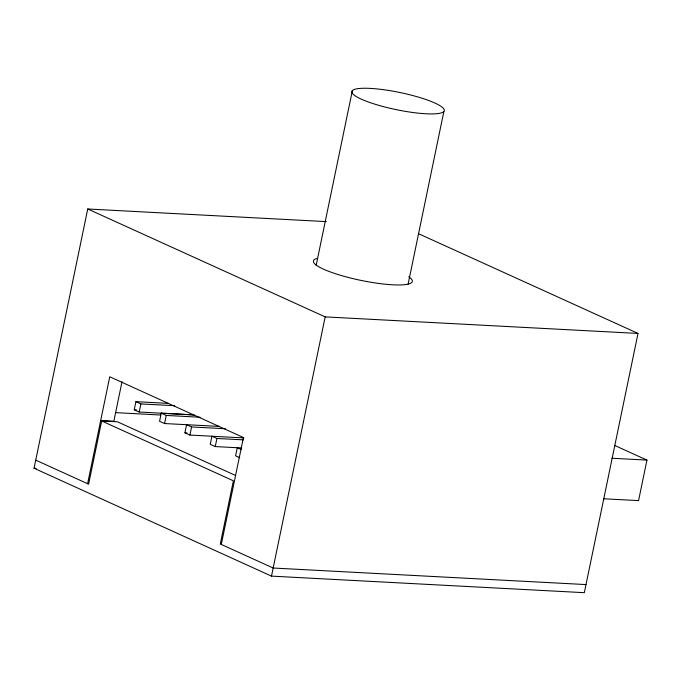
<?xml version="1.0" encoding="UTF-8"?>
<svg xmlns="http://www.w3.org/2000/svg" width="681" height="681" viewBox="0 0 681 681"><rect width="100%" height="100%" fill="white"/><g stroke="black" fill="none" stroke-linecap="round" stroke-linejoin="round"><path stroke-width="1.02" d="M418.909 233.881L638.012 333.435L584.324 592.683L271.489 576.126L34.05 468.239L87.738 208.99L326.344 221.614M87.602 483.706L109.752 376.772L243.432 437.517L221.291 544.451M235.592 475.483L117.464 421.803L101.69 420.969L88.607 484.157L35.727 460.135M122.035 381.632L113.838 421.216L100.694 420.517M193.2 414.882L139.222 412.031L134.234 409.758L135.911 401.662L168.718 403.399M139.222 412.031L140.899 403.927L135.911 401.662M194.059 414.908L161.252 413.171L159.575 421.275L164.564 423.539L219.401 426.425M164.564 423.539L166.241 415.444L161.252 413.171M243.883 437.909L189.905 435.057L184.917 432.793L186.594 424.689L191.582 426.953L225.445 428.749M189.905 435.057L191.582 426.953M215.239 446.574L216.916 438.47L211.936 436.206L210.25 444.301L215.239 446.574L241.704 447.97M316.154 265.411L352.332 90.735M271.489 576.126L325.178 316.886L87.738 208.99M408.14 284.037L443.884 111.437A47.151 8.751 11.7 0 0 380.653 89.33A47.151 8.751 11.7 0 0 369.783 102.49A47.151 8.751 11.7 0 0 443.884 111.437M614.994 445.587L646.95 460.101L638.565 500.612L603.528 498.756M325.178 316.886L638.012 333.435M140.899 403.927L174.77 405.714M134.234 409.758L136.353 409.877M115.94 412.652L160.529 415.018M166.241 415.444L200.103 417.232M184.917 432.793L187.028 432.903M611.913 458.245L646.95 460.101M216.916 438.47L243.381 439.866M34.05 468.239L36.17 468.349M586 584.579L273.166 568.022L220.295 544L233.379 480.812L101.69 420.969M241.432 449.605L237.269 447.715L235.592 455.819L239.755 457.709M408.711 276.75A50.522 9.381 11.7 0 1 362.615 280.734A50.522 9.381 11.7 0 1 317.235 258.397"/></g></svg>
